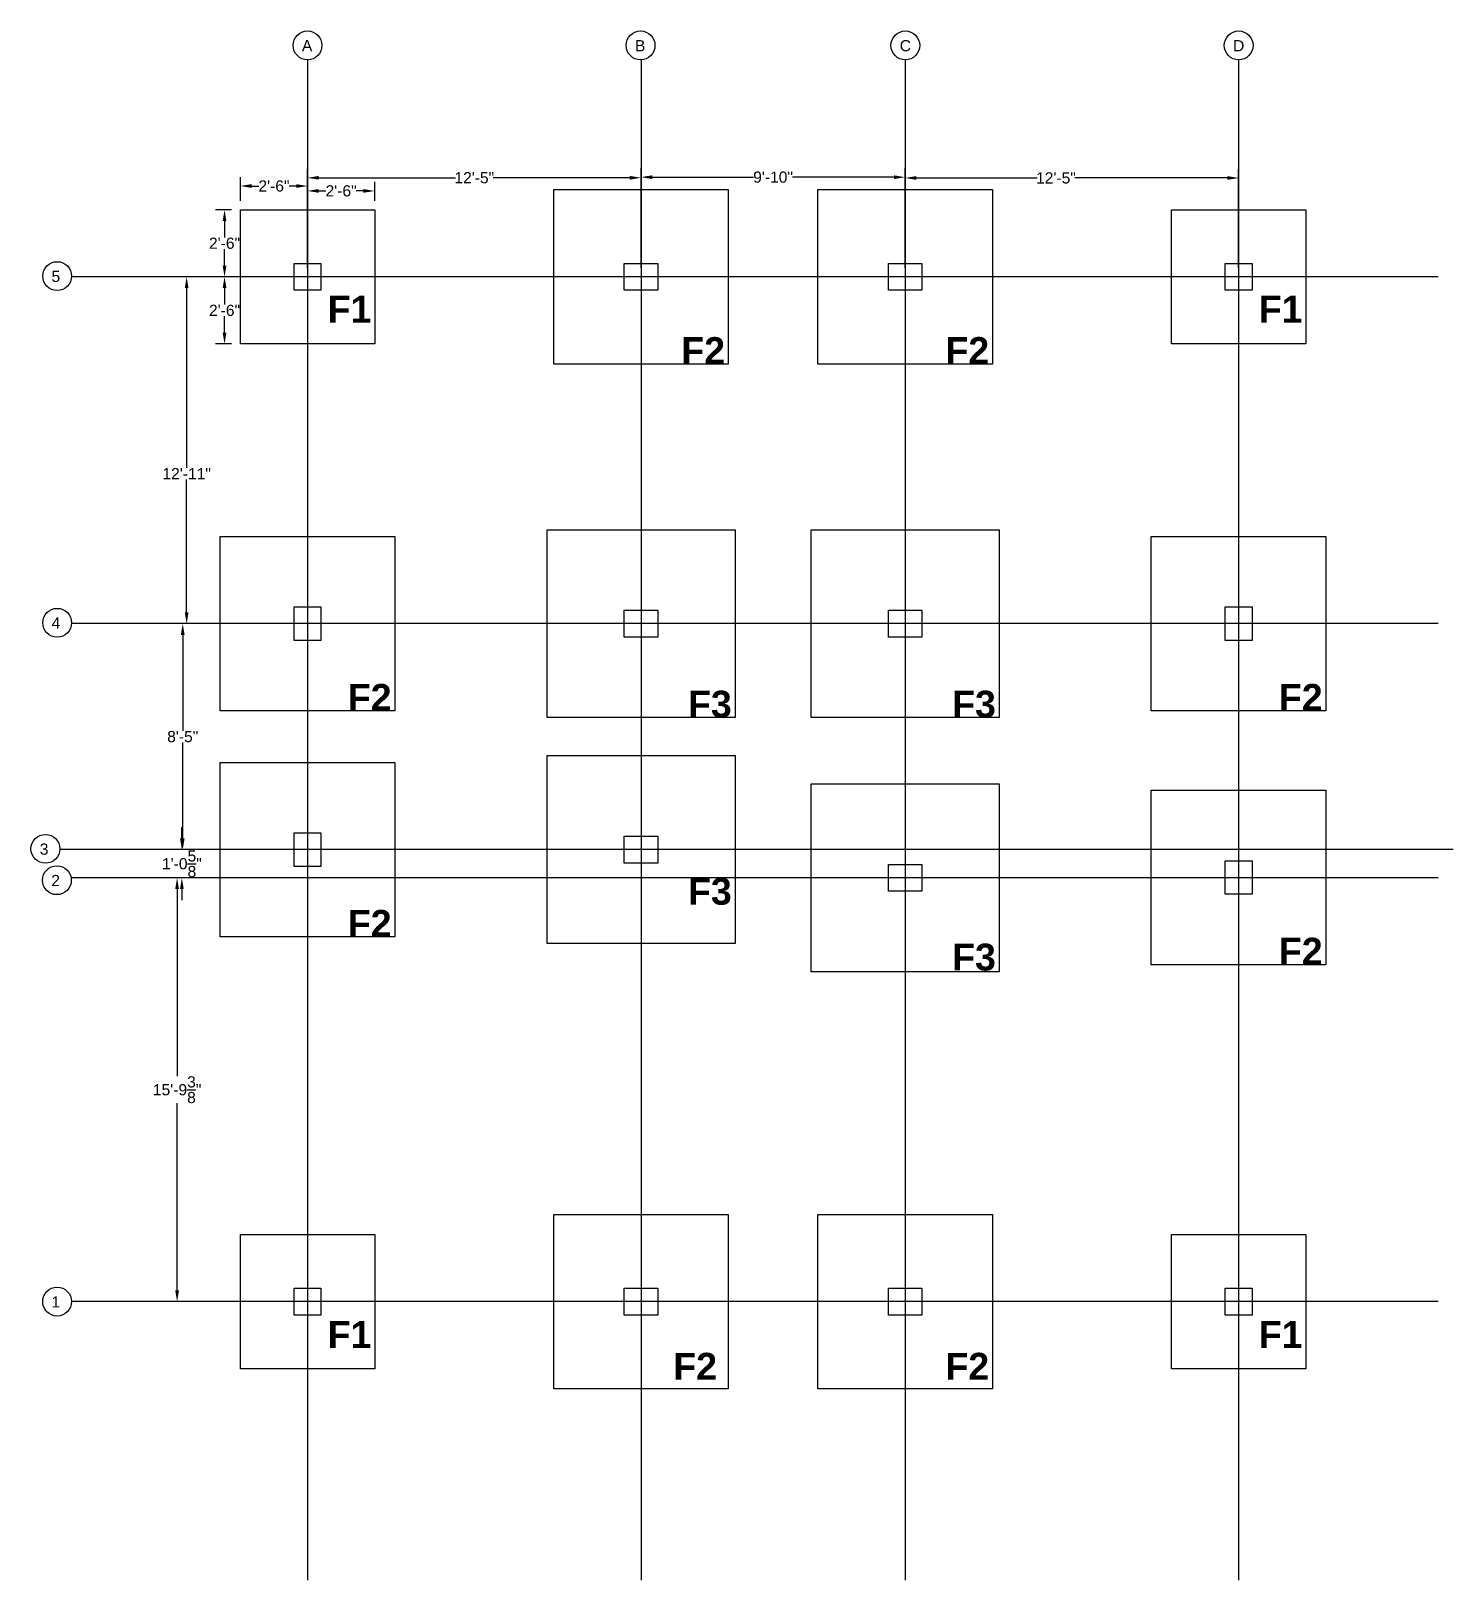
# Model space of a CAD drawing. Header units: inches. Extents: x 458 to 1094, y 337 to 1029.
import ezdxf

# ---------------------------------------------------------------- set-up
doc = ezdxf.new("R2010")
doc.units = ezdxf.units.IN
doc.header["$MEASUREMENT"] = 0
for name, color, linetype in [('Column', 1, 'Continuous'), ('Footing', 7, 'Continuous'), ('Grid', 6, 'Continuous')]:
    doc.layers.add(name, color=color, linetype=linetype)
doc.styles.get("Standard").update_dxf_attribs({"font": 'arial.ttf'})
doc.dimstyles.get("Standard").update_dxf_attribs({"dimtxt": 5, "dimasz": 5, "dimexe": 4, "dimexo": 4, "dimgap": 0.09, "dimtad": 0, "dimtih": 1, "dimtoh": 1, "dimdec": 4, "dimzin": 0, "dimdsep": 46, "dimlunit": 4, "dimtxsty": 'Standard', "dimcen": 0.09, "dimadec": 0, "dimazin": 0, "dimtfac": 1, "dimtdec": 4, "dimtofl": 0, "dimtmove": 0, "dimatfit": 3, "dimfxl": 1, "dimtolj": 1, "dimtzin": 0, "dimarcsym": 0})

# ---------------------------------------------------------------- blocks, each defined once
blk = doc.blocks.new('*D1')
at = {"color": 0, "lineweight": -2, "transparency": 16777216}
for p, q in [((582, 923.02), (582, 967.3)), ((587, 963.3), (648.06, 963.3)), ((726, 963.3), (664.94, 963.3)), ((731, 923.02), (731, 967.3))]:
    blk.add_line(p, q, dxfattribs=at)
at = {"color": 0, "transparency": 16777216}
for points in [[(587, 964.13), (587, 962.47), (582, 963.3)], [(726, 964.13), (726, 962.47), (731, 963.3)]]:
    blk.add_solid(points, dxfattribs=at)
at = {"layer": 'Defpoints', "color": 0, "transparency": 16777216}
for p in [(731, 963.3), (582, 919.02), (731, 919.02)]:
    blk.add_point(p, dxfattribs=at)
at = {"color": 0, "transparency": 16777216, "insert": (656.5, 963.3), "char_height": 5, "attachment_point": 5}
blk.add_mtext('\\A1;12\'-5"', dxfattribs=at)
blk = doc.blocks.new('*D2')
at = {"color": 0, "lineweight": -2, "transparency": 16777216}
for p, q in [((731, 923.02), (731, 967.57)), ((736, 963.57), (781.32, 963.57)), ((844, 963.57), (798.68, 963.57)), ((849, 923.02), (849, 967.57))]:
    blk.add_line(p, q, dxfattribs=at)
at = {"color": 0, "transparency": 16777216}
for points in [[(736, 964.4), (736, 962.74), (731, 963.57)], [(844, 964.4), (844, 962.74), (849, 963.57)]]:
    blk.add_solid(points, dxfattribs=at)
at = {"layer": 'Defpoints', "color": 0, "transparency": 16777216}
for p in [(849, 963.57), (731, 919.02), (849, 919.02)]:
    blk.add_point(p, dxfattribs=at)
at = {"color": 0, "transparency": 16777216, "insert": (790, 963.57), "char_height": 5, "attachment_point": 5}
blk.add_mtext('\\A1;9\'-10"', dxfattribs=at)
blk = doc.blocks.new('*D3')
at = {"color": 0, "lineweight": -2, "transparency": 16777216}
for p, q in [((849, 923.02), (849, 967.21)), ((854, 963.21), (907.93, 963.21)), ((993, 963.21), (924.82, 963.21)), ((998, 923.02), (998, 967.21))]:
    blk.add_line(p, q, dxfattribs=at)
at = {"color": 0, "transparency": 16777216}
for points in [[(854, 964.04), (854, 962.38), (849, 963.21)], [(993, 964.04), (993, 962.38), (998, 963.21)]]:
    blk.add_solid(points, dxfattribs=at)
at = {"layer": 'Defpoints', "color": 0, "transparency": 16777216}
for p in [(998, 963.21), (849, 919.02), (998, 919.02)]:
    blk.add_point(p, dxfattribs=at)
at = {"color": 0, "transparency": 16777216, "insert": (916.38, 963.21), "char_height": 5, "attachment_point": 5}
blk.add_mtext('\\A1;12\'-5"', dxfattribs=at)
blk = doc.blocks.new('*D4')
at = {"color": 0, "lineweight": -2, "transparency": 16777216}
for p, q in [((578, 919.02), (523.99, 919.02)), ((527.99, 914.02), (527.99, 833.67)), ((527.99, 769.02), (527.99, 828.47)), ((578, 764.02), (523.99, 764.02))]:
    blk.add_line(p, q, dxfattribs=at)
at = {"color": 0, "transparency": 16777216}
for points in [[(527.16, 914.02), (528.83, 914.02), (527.99, 919.02)], [(527.16, 769.02), (528.83, 769.02), (527.99, 764.02)]]:
    blk.add_solid(points, dxfattribs=at)
at = {"layer": 'Defpoints', "color": 0, "transparency": 16777216}
for p in [(582, 919.02), (527.99, 764.02), (582, 764.02)]:
    blk.add_point(p, dxfattribs=at)
at = {"color": 0, "transparency": 16777216, "insert": (527.99, 831.07), "char_height": 5, "attachment_point": 5}
blk.add_mtext('\\A1;12\'-11"', dxfattribs=at)
blk = doc.blocks.new('*D5')
at = {"color": 0, "lineweight": -2, "transparency": 16777216}
for p, q in [((578, 764.02), (522.24, 764.02)), ((526.24, 759.02), (526.24, 716.16)), ((526.24, 668.02), (526.24, 710.88)), ((578, 663.02), (522.24, 663.02))]:
    blk.add_line(p, q, dxfattribs=at)
at = {"color": 0, "transparency": 16777216}
for points in [[(525.41, 759.02), (527.07, 759.02), (526.24, 764.02)], [(525.41, 668.02), (527.07, 668.02), (526.24, 663.02)]]:
    blk.add_solid(points, dxfattribs=at)
at = {"layer": 'Defpoints', "color": 0, "transparency": 16777216}
for p in [(582, 764.02), (526.24, 663.02), (582, 663.02)]:
    blk.add_point(p, dxfattribs=at)
at = {"color": 0, "transparency": 16777216, "insert": (526.24, 713.52), "char_height": 5, "attachment_point": 5}
blk.add_mtext('\\A1;8\'-5"', dxfattribs=at)
blk = doc.blocks.new('*D6')
at = {"color": 0, "lineweight": -2, "transparency": 16777216}
for p, q in [((525.86, 668.02), (525.86, 673.02)), ((555.4, 663.02), (521.86, 663.02)), ((555.4, 650.41), (521.86, 650.41)), ((525.86, 645.41), (525.86, 640.41))]:
    blk.add_line(p, q, dxfattribs=at)
at = {"color": 0, "transparency": 16777216}
for points in [[(525.03, 668.02), (526.69, 668.02), (525.86, 663.02)], [(525.03, 645.41), (526.69, 645.41), (525.86, 650.41)]]:
    blk.add_solid(points, dxfattribs=at)
at = {"layer": 'Defpoints', "color": 0, "transparency": 16777216}
for p in [(559.4, 663.02), (525.86, 650.41), (559.4, 650.41)]:
    blk.add_point(p, dxfattribs=at)
at = {"color": 0, "transparency": 16777216, "insert": (525.86, 656.72), "char_height": 5, "attachment_point": 5}
blk.add_mtext('\\A1;1\'-0{\\H1x;\\S5/8;}"', dxfattribs=at)
blk = doc.blocks.new('*D7')
at = {"color": 0, "lineweight": -2, "transparency": 16777216}
for p, q in [((555.4, 650.41), (519.73, 650.41)), ((523.73, 645.41), (523.73, 561.79)), ((523.73, 466.02), (523.73, 549.64)), ((555.4, 461.02), (519.73, 461.02))]:
    blk.add_line(p, q, dxfattribs=at)
at = {"color": 0, "transparency": 16777216}
for points in [[(522.89, 645.41), (524.56, 645.41), (523.73, 650.41)], [(522.89, 466.02), (524.56, 466.02), (523.73, 461.02)]]:
    blk.add_solid(points, dxfattribs=at)
at = {"layer": 'Defpoints', "color": 0, "transparency": 16777216}
for p in [(559.4, 650.41), (523.73, 461.02), (559.4, 461.02)]:
    blk.add_point(p, dxfattribs=at)
at = {"color": 0, "transparency": 16777216, "insert": (523.73, 555.72), "char_height": 5, "attachment_point": 5}
blk.add_mtext('\\A1;15\'-9{\\H1x;\\S3/8;}"', dxfattribs=at)
blk = doc.blocks.new('*D8')
at = {"layer": 'Defpoints', "color": 0, "transparency": 16777216}
for p in [(552, 959.62), (552, 949.02), (582, 949.02)]:
    blk.add_point(p, dxfattribs=at)
at = {"layer": 'Footing', "color": 0, "lineweight": -2, "transparency": 16777216}
for p, q in [((552, 953.02), (552, 963.62)), ((582, 953.02), (582, 963.62)), ((557, 959.62), (560.22, 959.62)), ((577, 959.62), (573.78, 959.62))]:
    blk.add_line(p, q, dxfattribs=at)
at = {"layer": 'Footing', "color": 0, "transparency": 16777216}
for points in [[(557, 960.46), (557, 958.79), (552, 959.62)], [(577, 960.46), (577, 958.79), (582, 959.62)]]:
    blk.add_solid(points, dxfattribs=at)
at = {"layer": 'Footing', "color": 0, "transparency": 16777216, "insert": (567, 959.62), "char_height": 5, "attachment_point": 5}
blk.add_mtext('\\A1;2\'-6"', dxfattribs=at)
blk = doc.blocks.new('*D9')
at = {"layer": 'Defpoints', "color": 0, "transparency": 16777216}
for p in [(612, 957.43), (582, 949.02), (612, 949.02)]:
    blk.add_point(p, dxfattribs=at)
at = {"layer": 'Footing', "color": 0, "lineweight": -2, "transparency": 16777216}
for p, q in [((582, 953.02), (582, 961.43)), ((587, 957.43), (590.22, 957.43)), ((607, 957.43), (603.78, 957.43)), ((612, 953.02), (612, 961.43))]:
    blk.add_line(p, q, dxfattribs=at)
at = {"layer": 'Footing', "color": 0, "transparency": 16777216}
for points in [[(587, 958.26), (587, 956.6), (582, 957.43)], [(607, 958.26), (607, 956.6), (612, 957.43)]]:
    blk.add_solid(points, dxfattribs=at)
at = {"layer": 'Footing', "color": 0, "transparency": 16777216, "insert": (597, 957.43), "char_height": 5, "attachment_point": 5}
blk.add_mtext('\\A1;2\'-6"', dxfattribs=at)
blk = doc.blocks.new('*D10')
at = {"layer": 'Defpoints', "color": 0, "transparency": 16777216}
for p in [(552, 949.02), (544.92, 919.02), (552, 919.02)]:
    blk.add_point(p, dxfattribs=at)
at = {"layer": 'Footing', "color": 0, "lineweight": -2, "transparency": 16777216}
for p, q in [((548, 949.02), (540.92, 949.02)), ((544.92, 944.02), (544.92, 936.66)), ((544.92, 924.02), (544.92, 931.38)), ((548, 919.02), (540.92, 919.02))]:
    blk.add_line(p, q, dxfattribs=at)
at = {"layer": 'Footing', "color": 0, "transparency": 16777216}
for points in [[(544.09, 944.02), (545.75, 944.02), (544.92, 949.02)], [(544.09, 924.02), (545.75, 924.02), (544.92, 919.02)]]:
    blk.add_solid(points, dxfattribs=at)
at = {"layer": 'Footing', "color": 0, "transparency": 16777216, "insert": (544.92, 934.02), "char_height": 5, "attachment_point": 5}
blk.add_mtext('\\A1;2\'-6"', dxfattribs=at)
blk = doc.blocks.new('*D11')
at = {"layer": 'Defpoints', "color": 0, "transparency": 16777216}
for p in [(552, 919.02), (544.92, 889.02), (552, 889.02)]:
    blk.add_point(p, dxfattribs=at)
at = {"layer": 'Footing', "color": 0, "lineweight": -2, "transparency": 16777216}
for p, q in [((548, 919.02), (540.92, 919.02)), ((544.92, 914.02), (544.92, 906.66)), ((544.92, 894.02), (544.92, 901.38)), ((548, 889.02), (540.92, 889.02))]:
    blk.add_line(p, q, dxfattribs=at)
at = {"layer": 'Footing', "color": 0, "transparency": 16777216}
for points in [[(544.09, 914.02), (545.75, 914.02), (544.92, 919.02)], [(544.09, 894.02), (545.75, 894.02), (544.92, 889.02)]]:
    blk.add_solid(points, dxfattribs=at)
at = {"layer": 'Footing', "color": 0, "transparency": 16777216, "insert": (544.92, 904.02), "char_height": 5, "attachment_point": 5}
blk.add_mtext('\\A1;2\'-6"', dxfattribs=at)

msp = doc.modelspace()

# ---------------------------------------------------------------- linework, layer by layer
for centre in [(582.00102, 1022.4716), (730.80299, 1022.4716), (849.10208, 1022.4716), (998.03768, 1022.4716), (470.13703, 919.36431), (470.15363, 764.42468), (464.88845, 663.38203), (470.02195, 649.35106), (470.1202, 461.0215)]:
    msp.add_circle(centre, 6.44184)
at = {"layer": 'Column'}
for points in [[(738.50102, 925.02175), (738.50102, 913.02175), (723.50102, 913.02175), (723.50102, 925.02175)], [(856.50102, 925.02175), (856.50102, 913.02175), (841.50102, 913.02175), (841.50102, 925.02175)], [(576.00102, 771.52175), (588.00102, 771.52175), (588.00102, 756.52175), (576.00102, 756.52175)], [(738.50102, 770.02175), (738.50102, 758.02175), (723.50102, 758.02175), (723.50102, 770.02175)], [(856.50102, 770.02175), (856.50102, 758.02175), (841.50102, 758.02175), (841.50102, 770.02175)], [(992.00102, 771.52175), (1004.00102, 771.52175), (1004.00102, 756.52175), (992.00102, 756.52175)], [(576.00102, 670.52175), (588.00102, 670.52175), (588.00102, 655.52175), (576.00102, 655.52175)], [(738.50102, 669.02175), (738.50102, 657.02175), (723.50102, 657.02175), (723.50102, 669.02175)], [(992.00102, 658.06945), (1004.00102, 658.06945), (1004.00102, 643.06945), (992.00102, 643.06945)], [(856.50102, 656.41004), (856.50102, 644.41004), (841.50102, 644.41004), (841.50102, 656.41004)], [(576.00102, 467.02175), (588.00102, 467.02175), (588.00102, 455.02175), (576.00102, 455.02175)], [(738.50102, 467.02175), (738.50102, 455.02175), (723.50102, 455.02175), (723.50102, 467.02175)], [(856.50102, 467.02175), (856.50102, 455.02175), (841.50102, 455.02175), (841.50102, 467.02175)]]:
    msp.add_lwpolyline(points, close=True, dxfattribs=at)
at = {"layer": 'Footing'}
for points in [[(692.00102, 958.02175), (770.00102, 958.02175), (770.00102, 880.02175), (692.00102, 880.02175)], [(810.00102, 958.02175), (888.00102, 958.02175), (888.00102, 880.02175), (810.00102, 880.02175)], [(552.00102, 949.02175), (612.00102, 949.02175), (612.00102, 889.02175), (552.00102, 889.02175)], [(968.00102, 949.02175), (1028.00102, 949.02175), (1028.00102, 889.02175), (968.00102, 889.02175)], [(689.00102, 806.02175), (773.00102, 806.02175), (773.00102, 722.02175), (689.00102, 722.02175)], [(807.00102, 806.02175), (891.00102, 806.02175), (891.00102, 722.02175), (807.00102, 722.02175)], [(543.00102, 803.02175), (621.00102, 803.02175), (621.00102, 725.02175), (543.00102, 725.02175)], [(959.00102, 803.02175), (1037.00102, 803.02175), (1037.00102, 725.02175), (959.00102, 725.02175)], [(543.00102, 702.02175), (621.00102, 702.02175), (621.00102, 624.02175), (543.00102, 624.02175)], [(689.00102, 705.02175), (773.00102, 705.02175), (773.00102, 621.02175), (689.00102, 621.02175)], [(807.00102, 692.41004), (891.00102, 692.41004), (891.00102, 608.41004), (807.00102, 608.41004)], [(959.00102, 689.56945), (1037.00102, 689.56945), (1037.00102, 611.56945), (959.00102, 611.56945)], [(692.00102, 500.02175), (770.00102, 500.02175), (770.00102, 422.02175), (692.00102, 422.02175)], [(810.00102, 500.02175), (888.00102, 500.02175), (888.00102, 422.02175), (810.00102, 422.02175)], [(552.00102, 491.02175), (612.00102, 491.02175), (612.00102, 431.02175), (552.00102, 431.02175)], [(968.00102, 491.02175), (1028.00102, 491.02175), (1028.00102, 431.02175), (968.00102, 431.02175)]]:
    msp.add_lwpolyline(points, close=True, dxfattribs=at)
at = {"layer": 'Grid'}
for p, q in [((582.00102, 1016.02976), (582.00102, 336.58348)), ((731.00102, 1016.02976), (731.00102, 336.58348)), ((849.00102, 1016.02976), (849.00102, 336.58348)), ((998.00102, 1016.02976), (998.00102, 336.58348)), ((582.00102, 921.52175), (582.00102, 921.52175)), ((1087.20347, 919.02175), (476.64088, 919.02175)), ((1087.20347, 764.02175), (476.64088, 764.02175)), ((1093.78977, 663.02175), (471.47932, 663.02175)), ((1087.20347, 650.41004), (476.64088, 650.41004)), ((1087.20347, 461.02175), (476.64088, 461.02175))]:
    msp.add_line(p, q, dxfattribs=at)
for points in [[(576.00102, 925.02175), (588.00102, 925.02175), (588.00102, 913.02175), (576.00102, 913.02175)], [(992.00102, 925.02175), (1004.00102, 925.02175), (1004.00102, 913.02175), (992.00102, 913.02175)], [(992.00102, 467.02175), (1004.00102, 467.02175), (1004.00102, 455.02175), (992.00102, 455.02175)]]:
    msp.add_lwpolyline(points, close=True, dxfattribs=at)

# ---------------------------------------------------------------- texts
at = {"char_height": 5, "attachment_point": 1}
for s, insert in [('A', (579.48062, 1024.83966)), ('B', (728.28259, 1024.83966)), ('C', (846.58168, 1024.83966)), ('D', (995.51727, 1024.83966)), ('5', (467.61663, 921.73238)), ('4', (467.63323, 766.79275)), ('3', (462.36805, 665.75009)), ('2', (467.50155, 651.71913)), ('1', (467.5998, 463.38957))]:
    msp.add_mtext_dynamic_manual_height_columns(s, width=6.4418378, gutter_width=25, heights=[0], dxfattribs=dict(at, insert=insert))
at = {"layer": 'Footing', "char_height": 12, "attachment_point": 1}
for s, insert in [('{\\fArial|b1|i0|c0|p34;F1}', (590.99132, 910.60951)), ('{\\fArial|b1|i0|c0|p34;F1}', (1006.99132, 910.60951)), ('{\\fArial|b1|i0|c0|p34;F2}', (748.99132, 892.07086)), ('{\\fArial|b1|i0|c0|p34;F2}', (866.99132, 892.07086)), ('{\\fArial|b1|i0|c0|p34;F2}', (599.99132, 737.07086)), ('{\\fArial|b1|i0|c0|p34;F3}', (751.99132, 734.07086)), ('{\\fArial|b1|i0|c0|p34;F3}', (869.99132, 734.07086)), ('{\\fArial|b1|i0|c0|p34;F2}', (1015.99132, 737.07086)), ('{\\fArial|b1|i0|c0|p34;F3}', (751.99132, 650.41004)), ('{\\fArial|b1|i0|c0|p34;F2}', (599.99132, 636.07086)), ('{\\fArial|b1|i0|c0|p34;F2}', (1015.99132, 623.61856)), ('{\\fArial|b1|i0|c0|p34;F3}', (869.99132, 621.02175)), ('{\\fArial|b1|i0|c0|p34;F1}', (590.99132, 452.34162)), ('{\\fArial|b1|i0|c0|p34;F1}', (1006.99132, 452.34162)), ('{\\fArial|b1|i0|c0|p34;F2}', (745.4032, 438.121)), ('{\\fArial|b1|i0|c0|p34;F2}', (866.99132, 438.121))]:
    msp.add_mtext_dynamic_manual_height_columns(s, width=21.0097004, gutter_width=25, heights=[0], dxfattribs=dict(at, insert=insert))

# ---------------------------------------------------------------- dimensions: what is measured, and where the dimension line sits
for base, p1, p2, picture, middle in [((731.00102, 963.30016), (582.00102, 919.02175), (731.00102, 919.02175), '*D1', (656.50102, 963.30016)), ((849.00102, 963.57104), (731.00102, 919.02175), (849.00102, 919.02175), '*D2', (790.00102, 963.57104)), ((998.00102, 963.21122), (849.00102, 919.02175), (998.00102, 919.02175), '*D3', (916.37745, 963.21122))]:
    dim = msp.add_linear_dim(base=base, p1=p1, p2=p2, dimstyle='Standard')
    dim.commit()
    dim.dimension.update_dxf_attribs({"geometry": picture, "text_midpoint": middle, "dimtype": 160})
for base, p1, p2, picture, middle in [((527.99424, 764.02175), (582.00102, 919.02175), (582.00102, 764.02175), '*D4', (527.99424, 831.06567)), ((526.241, 663.02175), (582.00102, 764.02175), (582.00102, 663.02175), '*D5', (526.241, 713.52175)), ((525.861, 650.41004), (559.40028, 663.02175), (559.40028, 650.41004), '*D6', (525.861, 656.71589)), ((523.72776, 461.02175), (559.40028, 650.41004), (559.40028, 461.02175), '*D7', (523.72776, 555.71589))]:
    dim = msp.add_linear_dim(base=base, p1=p1, p2=p2, angle=90, dimstyle='Standard')
    dim.commit()
    dim.dimension.update_dxf_attribs({"geometry": picture, "text_midpoint": middle, "dimtype": 160})
at = {"layer": 'Footing'}
for base, p2, picture, middle in [((552.00102, 959.62223), (552.00102, 949.02175), '*D8', (567.00102, 959.62223)), ((612.00102, 957.43118), (612.00102, 949.02175), '*D9', (597.00102, 957.43118))]:
    dim = msp.add_linear_dim(base=base, p1=(582.00102, 949.02175), p2=p2, dimstyle='Standard', dxfattribs=at)
    dim.commit()
    dim.dimension.update_dxf_attribs({"geometry": picture, "text_midpoint": middle})
for base, p1, p2, picture, middle in [((544.91937, 919.02175), (552.00102, 949.02175), (552.00102, 919.02175), '*D10', (544.91937, 934.02175)), ((544.91937, 889.02175), (552.00102, 919.02175), (552.00102, 889.02175), '*D11', (544.91937, 904.02175))]:
    dim = msp.add_linear_dim(base=base, p1=p1, p2=p2, angle=90, dimstyle='Standard', dxfattribs=at)
    dim.commit()
    dim.dimension.update_dxf_attribs({"geometry": picture, "text_midpoint": middle})

doc.saveas('drawing.dxf')
